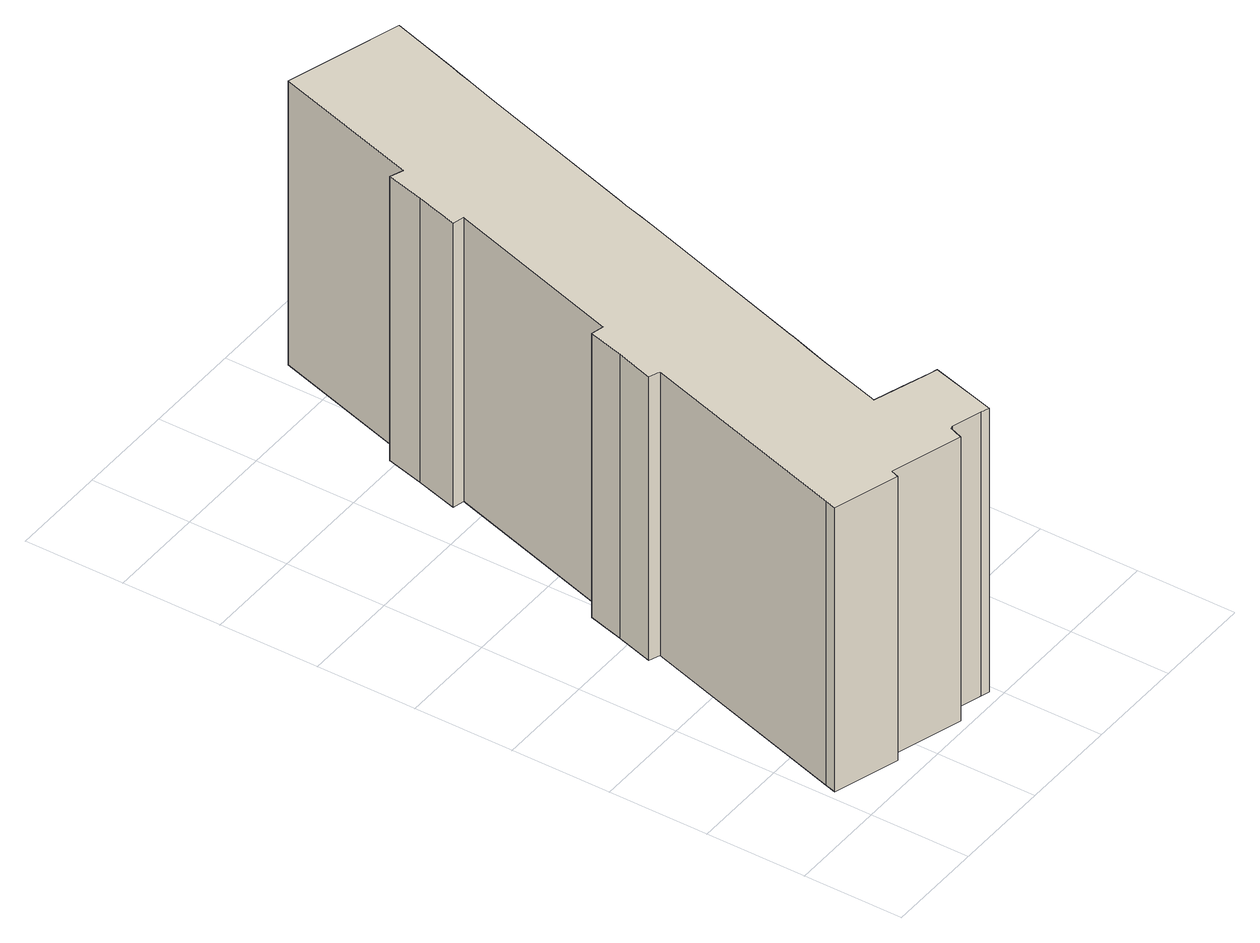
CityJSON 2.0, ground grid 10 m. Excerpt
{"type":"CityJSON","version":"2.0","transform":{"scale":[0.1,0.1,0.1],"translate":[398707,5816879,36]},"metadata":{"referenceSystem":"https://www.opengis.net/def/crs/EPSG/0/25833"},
"CityObjects":{
"building1":{"type":"Building","attributes":{"Gemeindeschluessel":"11000011","function":"31001_1010"},"address":[{"country":"Germany","locality":"Berlin","thoroughfareNumber":"12, 13, 14","thoroughfareName":"Dolgenseestraße"}],"children":["building1-1","building1-2","building1-3","building1-4"]},
"building1-1":{"type":"BuildingPart","attributes":{"BezugspunktDach":"2200","measuredHeight":30.83,"storeysAboveGround":10},"parents":["building1"],"geometry":[{"type":"MultiSurface","lod":"1","boundaries":[[[0,1,2,3,4,5,6,7,8,9,10,11,12,13,14,15,16,17,18,19,20,21,22,23,24,25,26,27,28,29,30,31,32,33,34,35,36]],[[37,38,39,40,41,42,43,44,45,46,47,48,49,50,51,52,53,54,55,56,57,58,59,60,61,62,63,64,65,66,67,68,69,70,71,72,73]],[[37,73,36,35]],[[38,37,35,34]],[[39,38,34,33]],[[40,39,33,32]],[[41,40,32,31]],[[42,41,31,30]],[[43,42,30,29]],[[44,43,29,28]],[[45,44,28,27]],[[46,45,27,26]],[[47,46,26,25]],[[48,47,25,24]],[[49,48,24,23]],[[50,49,23,22]],[[51,50,22,21]],[[74,75,21,20]],[[52,51,76,77]],[[53,52,20,19]],[[54,53,19,18]],[[55,54,18,17]],[[56,55,78,79,80,81,82,17,16]],[[57,56,16,15]],[[58,57,15,14]],[[59,58,14,13]],[[83,84,85,86,60,59,13,12]],[[61,60,12,11]],[[62,61,11,10]],[[63,62,10,9]],[[64,63,9,8]],[[65,64,8,7]],[[66,65,7,6]],[[67,66,6,5]],[[68,67,5,4]],[[69,68,4,3]],[[70,69,3,2]],[[71,70,2,1]],[[72,71,1,0]],[[73,72,0,36]],[[77,76,75,74]],[[82,81,80,79,78]],[[86,85,84,83]]]}]},
"building1-2":{"type":"BuildingPart","attributes":{"BezugspunktDach":"2200","measuredHeight":3.33,"storeysAboveGround":10},"parents":["building1"],"geometry":[{"type":"Solid","lod":"1","boundaries":[[[[87,88,81,80]],[[78,89,90,79]],[[89,78,81,88]],[[90,89,88,87]],[[79,90,87,80]],[[79,80,81,78]]]]}]},
"building1-3":{"type":"BuildingPart","attributes":{"BezugspunktDach":"2200","measuredHeight":2.95,"storeysAboveGround":10},"parents":["building1"],"geometry":[{"type":"Solid","lod":"1","boundaries":[[[[91,92,84,83]],[[85,93,94,86]],[[93,85,84,92]],[[94,93,92,91]],[[86,94,91,83]],[[85,86,83,84]]]]}]},
"building1-4":{"type":"BuildingPart","attributes":{"BezugspunktDach":"2200","measuredHeight":2.99,"storeysAboveGround":10},"parents":["building1"],"geometry":[{"type":"Solid","lod":"1","boundaries":[[[[95,96,75,74]],[[76,97,98,77]],[[97,76,75,96]],[[98,97,96,95]],[[77,98,95,74]],[[76,77,74,75]]]]}]}
},
"vertices":[
[74,23,310],[77,31,310],[148,9,310],[153,22,310],[156,23,310],[186,14,310],[194,11,310],[212,77,310],[205,79,310],[175,89,310],[148,98,310],[167,163,310],[174,185,310],[180,203,310],[181,207,310],[234,378,310],[241,402,310],[246,420,310],[248,426,310],[301,598,310],[309,623,310],[314,640,310],[316,645,310],[338,716,310],[223,751,310],[178,602,310],[165,607,310],[155,569,310],[143,527,310],[155,524,310],[100,343,310],[87,346,310],[77,310,310],[66,273,310],[77,269,310],[12,54,310],[9,43,310],[12,54,1],[77,269,1],[66,273,1],[77,310,1],[87,346,1],[100,343,1],[155,524,1],[143,527,1],[155,569,1],[165,607,1],[178,602,1],[223,751,1],[338,716,1],[316,645,1],[314,640,1],[309,623,1],[301,598,1],[248,426,1],[246,420,1],[241,402,1],[234,378,1],[181,207,1],[180,203,1],[174,185,1],[167,163,1],[148,98,1],[175,89,1],[205,79,1],[212,77,1],[194,11,1],[186,14,1],[156,23,1],[153,22,1],[148,9,1],[77,31,1],[74,23,1],[9,43,1],[309,623,36],[314,640,36],[314,640,6],[309,623,6],[246,420,6],[241,402,6],[241,402,39],[246,420,39],[246,420,18],[174,185,35],[180,203,35],[180,203,5],[174,185,5],
[271,394,39],[276,412,39],[276,412,6],[271,394,6],
[205,175,35],[210,192,35],[210,192,5],[205,175,5],
[341,614,36],[345,630,36],[345,630,6],[341,614,6]
]}
